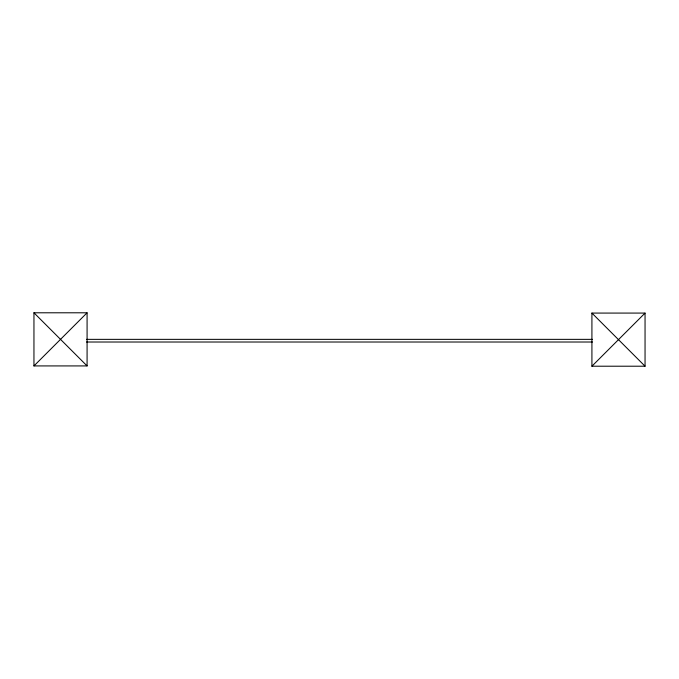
<?xml version="1.0" encoding="UTF-8"?>
<svg xmlns="http://www.w3.org/2000/svg" width="679" height="679" viewBox="0 0 679 679"><rect width="100%" height="100%" fill="white"/><g stroke="black" fill="none" stroke-linecap="round" stroke-linejoin="round"><path stroke-width="1.02" d="M33.95 365.922L87.082 312.79L33.95 312.79L33.95 365.922L87.082 365.922L87.082 312.79M591.918 366.21L645.05 313.078L591.918 313.078L591.918 366.21L645.05 366.21L645.05 313.078M86.522 339.356L592.478 339.356M86.522 342.012L592.478 342.012M591.918 313.078L645.05 366.21M33.95 312.79L87.082 365.922"/></g></svg>
